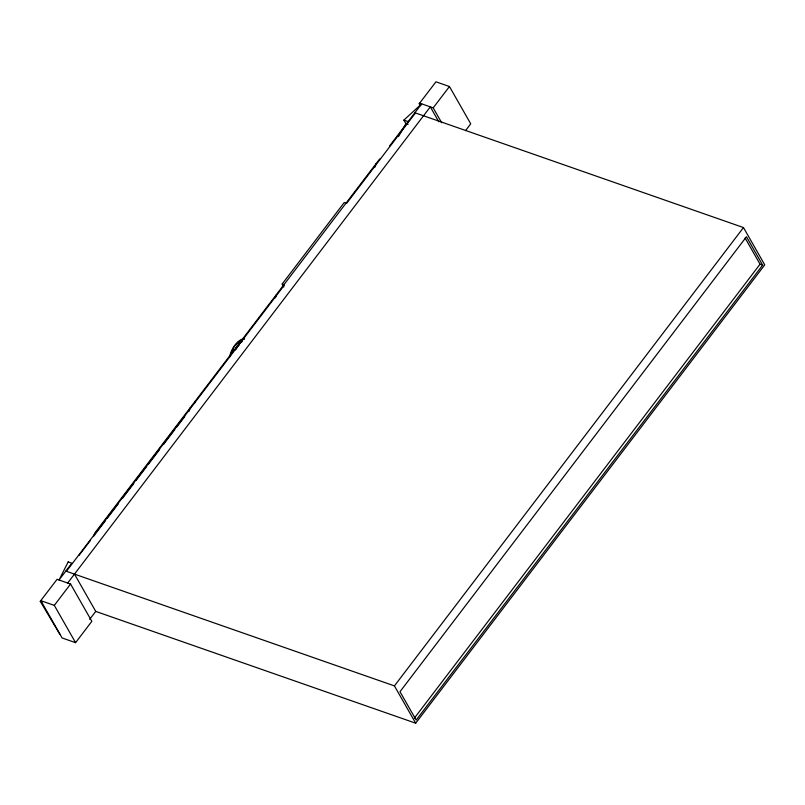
<?xml version="1.0" encoding="UTF-8"?>
<svg xmlns="http://www.w3.org/2000/svg" width="805" height="805" viewBox="0 0 805 805"><rect width="100%" height="100%" fill="white"/><g stroke="black" fill="none" stroke-linecap="round" stroke-linejoin="round"><path stroke-width="1.21" d="M230.19 356.263L232.152 350.547M93.611 536.573L94.628 533.262L379.668 158.977M189.074 411.224L190.081 407.924M194.599 403.255L195.253 401.132M275.451 297.79L276.457 294.499M374.979 167.098L375.995 163.807M398.425 136.558L405.931 123.698L403.879 120.096L421.659 103.845L389.54 146.017M234.497 346.452L232.625 349.42L233.259 349.652M235.915 349.37L237.163 347.378M59.872 634.3L40.25 601.325L57.085 579.318L70.568 584.028L91.84 621.319L75.579 642.672L62.096 637.952L40.824 600.661L54.307 605.38L75.579 642.672M420.492 105.767L419.204 103.734L435.968 81.808L449.452 86.527L470.724 123.819L465.552 130.611M283.863 286.972L282.173 284.024L344.248 202.518L346.623 203.343L415.461 112.952M66.402 571.288L284.547 284.849L282.173 284.024M78.96 555.44L90.381 540.457M94.185 535.456L105.596 520.473M107.115 518.47L118.536 503.487M122.34 498.486L133.761 483.493M136.035 480.494L146.691 466.508M148.211 464.515L159.631 449.522M163.435 444.521L174.846 429.538M176.376 427.536L184.748 416.547M67.69 583.021L430.313 106.864L438.816 121.786M54.307 605.38L70.568 584.028M441.704 122.793L433.191 107.87L449.452 86.527M89.707 619.317L95.745 611.408L74.473 574.106M743.478 227.563L764.75 264.855L415.692 723.192L394.42 685.9L743.478 227.563L414.877 112.75M414.344 718.161L760.051 264.211L745.118 238.028M762.647 265.117L416.175 720.062L399.994 691.696L746.466 236.751L762.647 265.117L760.051 264.211M235.855 344.661L241.258 340.113L244.489 339.106M237.787 346.392L239.256 344.802M433.191 107.87L419.707 103.161L420.924 105.294M419.204 103.734L421.015 104.368M403.879 120.096L408.145 121.585M405.931 123.698L408.065 124.443M238.059 342.286L238.703 342.507M235.12 345.456L235.754 345.677M65.819 571.087L394.42 685.9M95.745 611.408L415.692 723.192M40.25 601.325L42.061 601.959M229.445 357.46A19.3 11.803 -70.7 0 1 244.579 338.513M234.99 350.105A19.3 11.803 -70.7 0 1 242.245 341.471M68.194 561.91L59.037 579.992L71.836 563.188L68.194 561.91"/></g></svg>
